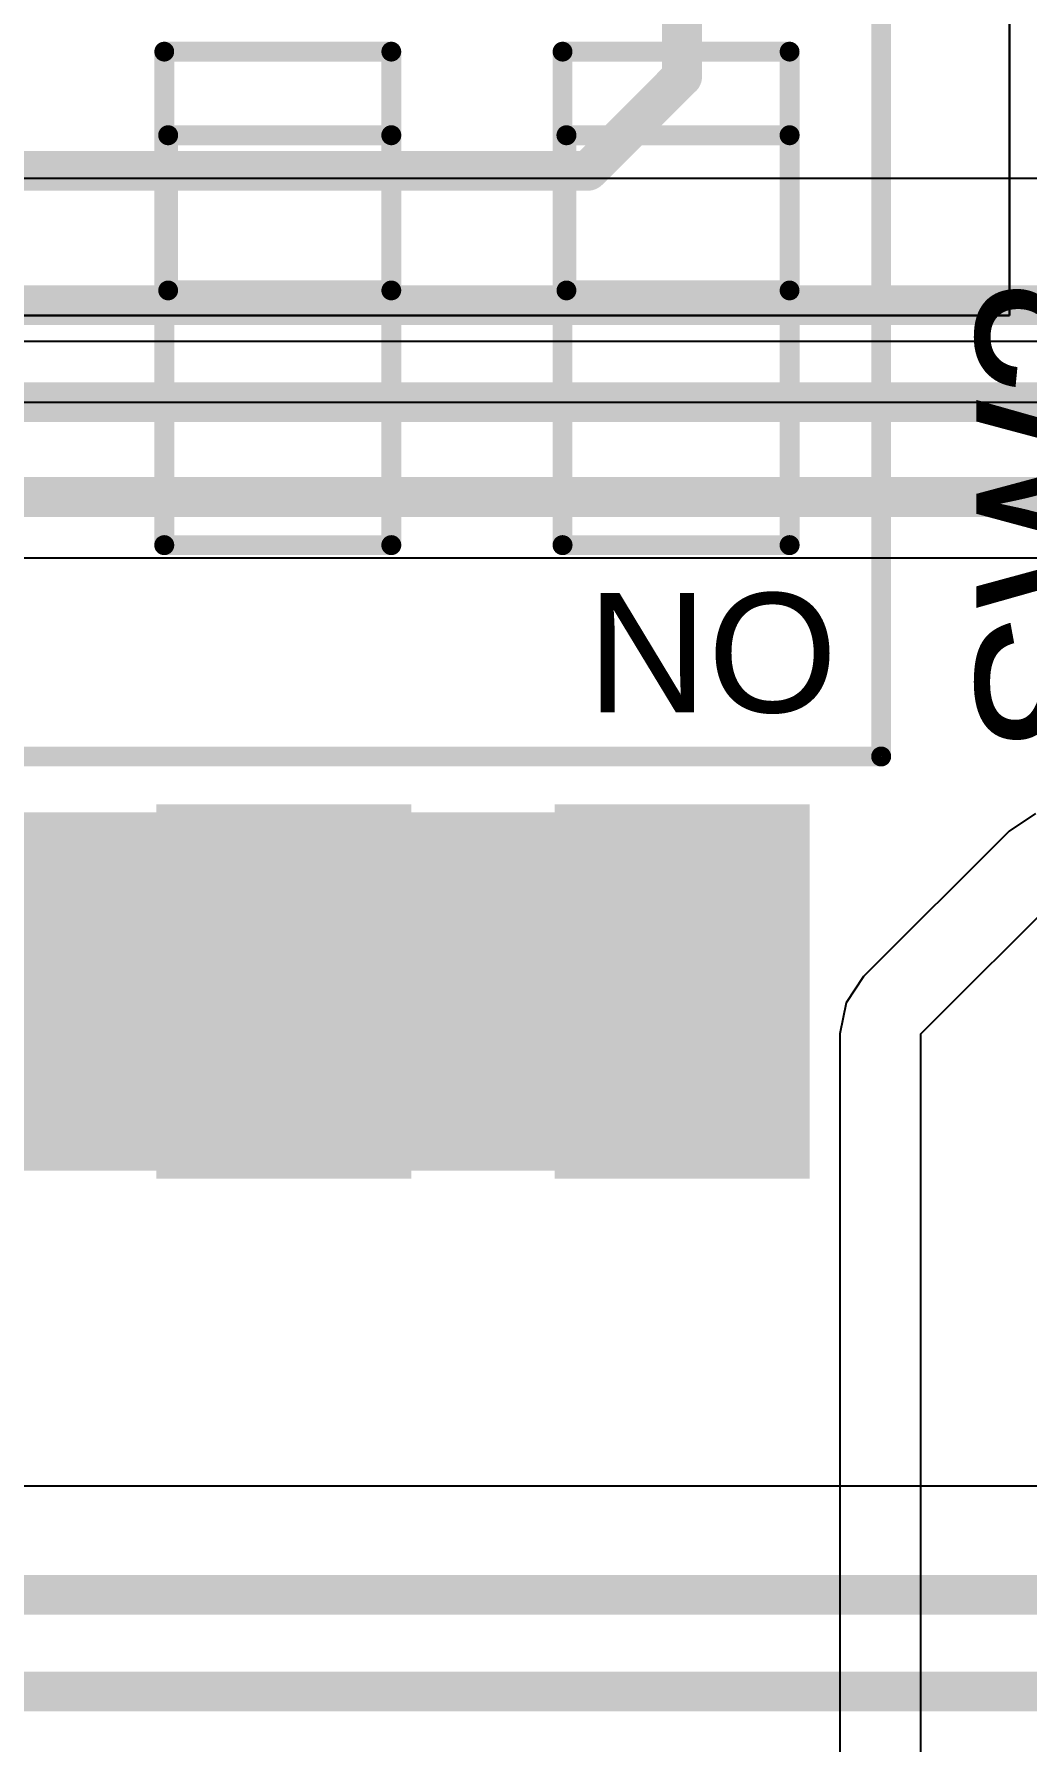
# Model space of a CAD drawing. Header units: inches. Extents: x -3 to 5259, y -3 to 5282.
# Drawn here: x 38.32 to 44.65, y 32.19 to 43.09 of the extents above; entities that cross this region are included whole.
import ezdxf

# ---------------------------------------------------------------- set-up
doc = ezdxf.new("R2010")
doc.units = ezdxf.units.IN
for name, color, linetype in [('Bottom Layer', 5, 'Continuous'), ('Layer 2', 76, 'Continuous'), ('Top Layer', 1, 'Continuous'), ('Top Overlay', 2, 'Continuous'), ('Top Paste', 8, 'Continuous'), ('Top Solder', 216, 'Continuous')]:
    doc.layers.add(name, color=color, linetype=linetype)
doc.styles.add('Arial', font='', dxfattribs={"height": 0.2})
doc.styles.get('Arial').set_extended_font_data('Arial')

# ---------------------------------------------------------------- blocks, each defined once
blk = doc.blocks.new('DSIC03LSGET_32')
at = {"layer": 'Top Layer'}
for points in [[(3.357, 3.302), (5.643, 3.302), (5.643, 1.778), (3.357, 1.778)], [(3.357, 0.762), (5.643, 0.762), (5.643, -0.762), (3.357, -0.762)]]:
    blk.add_hatch(color=1, dxfattribs=at).paths.add_polyline_path(points)
at = {"layer": 'Top Paste'}
for points in [[(3.357, 3.302), (5.643, 3.302), (5.643, 1.778), (3.357, 1.778)], [(3.357, 0.762), (5.643, 0.762), (5.643, -0.762), (3.357, -0.762)]]:
    blk.add_hatch(color=8, dxfattribs=at).paths.add_polyline_path(points)
at = {"layer": 'Top Solder'}
for points in [[(3.306, 3.353), (5.694, 3.353), (5.694, 1.727), (3.306, 1.727)], [(3.306, 0.813), (5.694, 0.813), (5.694, -0.813), (3.306, -0.813)]]:
    blk.add_hatch(color=216, dxfattribs=at).paths.add_polyline_path(points)
at = {"layer": 'Top Overlay'}
for points in [[(3, 3.81, 0.127, 0.127, 0), (-3, 3.81, 0.127, 0.127, 0)], [(3, -3.81, 0.127, 0.127, 0), (3, 3.81, 0.127, 0.127, 0)], [(1.651, 3.226, 0.127, 0.127, 0), (-1.499, 3.226, 0.127, 0.127, 0)], [(-1.499, 1.778, 0.127, 0.127, 0), (-1.499, 3.226, 0.127, 0.127, 0)], [(-0.965, 3.226, 0.127, 0.127, 0), (0.025, 3.226, 0.127, 0.127, 0)], [(-0.965, 1.803, 0.127, 0.127, 0), (-0.965, 3.226, 0.127, 0.127, 0)], [(0.025, 1.803, 0.127, 0.127, 0), (0.025, 3.226, 0.127, 0.127, 0)], [(1.651, 1.778, 0.127, 0.127, 0), (1.651, 3.226, 0.127, 0.127, 0)], [(0.025, 1.803, 0.127, 0.127, 0), (-0.965, 1.803, 0.127, 0.127, 0)], [(1.651, 1.778, 0.127, 0.127, 0), (-1.499, 1.778, 0.127, 0.127, 0)], [(1.651, 0.686, 0.127, 0.127, 0), (-1.499, 0.686, 0.127, 0.127, 0)], [(-1.499, -0.762, 0.127, 0.127, 0), (-1.499, 0.686, 0.127, 0.127, 0)], [(0.025, 0.686, 0.127, 0.127, 0), (-0.965, 0.686, 0.127, 0.127, 0)], [(-0.965, -0.737, 0.127, 0.127, 0), (-0.965, 0.686, 0.127, 0.127, 0)], [(0.025, -0.737, 0.127, 0.127, 0), (0.025, 0.686, 0.127, 0.127, 0)], [(1.651, -0.762, 0.127, 0.127, 0), (1.651, 0.686, 0.127, 0.127, 0)], [(1.651, -0.762, 0.127, 0.127, 0), (-1.499, -0.762, 0.127, 0.127, 0)], [(0.025, -0.737, 0.127, 0.127, 0), (-0.965, -0.737, 0.127, 0.127, 0)]]:
    blk.add_lwpolyline(points, format="xyseb", dxfattribs=at)
for points in [[(2.968, 3.81, 0.0635, 0.0635, 1), (3.032, 3.81, 0.0635, 0.0635, 1)], [(2.968, 3.81, 0.0635, 0.0635, 1), (3.032, 3.81, 0.0635, 0.0635, 1)], [(-1.53, 3.226, 0.0635, 0.0635, 1), (-1.467, 3.226, 0.0635, 0.0635, 1)], [(-1.53, 3.226, 0.0635, 0.0635, 1), (-1.467, 3.226, 0.0635, 0.0635, 1)], [(-0.997, 3.226, 0.0635, 0.0635, 1), (-0.933, 3.226, 0.0635, 0.0635, 1)], [(-0.997, 3.226, 0.0635, 0.0635, 1), (-0.933, 3.226, 0.0635, 0.0635, 1)], [(-0.006, 3.226, 0.0635, 0.0635, 1), (0.057, 3.226, 0.0635, 0.0635, 1)], [(-0.006, 3.226, 0.0635, 0.0635, 1), (0.057, 3.226, 0.0635, 0.0635, 1)], [(1.619, 3.226, 0.0635, 0.0635, 1), (1.683, 3.226, 0.0635, 0.0635, 1)], [(1.619, 3.226, 0.0635, 0.0635, 1), (1.683, 3.226, 0.0635, 0.0635, 1)], [(-0.997, 1.803, 0.0635, 0.0635, 1), (-0.933, 1.803, 0.0635, 0.0635, 1)], [(-0.997, 1.803, 0.0635, 0.0635, 1), (-0.933, 1.803, 0.0635, 0.0635, 1)], [(-0.006, 1.803, 0.0635, 0.0635, 1), (0.057, 1.803, 0.0635, 0.0635, 1)], [(-0.006, 1.803, 0.0635, 0.0635, 1), (0.057, 1.803, 0.0635, 0.0635, 1)], [(-1.53, 1.778, 0.0635, 0.0635, 1), (-1.467, 1.778, 0.0635, 0.0635, 1)], [(-1.53, 1.778, 0.0635, 0.0635, 1), (-1.467, 1.778, 0.0635, 0.0635, 1)], [(1.619, 1.778, 0.0635, 0.0635, 1), (1.683, 1.778, 0.0635, 0.0635, 1)], [(1.619, 1.778, 0.0635, 0.0635, 1), (1.683, 1.778, 0.0635, 0.0635, 1)], [(-1.53, 0.686, 0.0635, 0.0635, 1), (-1.467, 0.686, 0.0635, 0.0635, 1)], [(-1.53, 0.686, 0.0635, 0.0635, 1), (-1.467, 0.686, 0.0635, 0.0635, 1)], [(-0.997, 0.686, 0.0635, 0.0635, 1), (-0.933, 0.686, 0.0635, 0.0635, 1)], [(-0.997, 0.686, 0.0635, 0.0635, 1), (-0.933, 0.686, 0.0635, 0.0635, 1)], [(-0.006, 0.686, 0.0635, 0.0635, 1), (0.057, 0.686, 0.0635, 0.0635, 1)], [(-0.006, 0.686, 0.0635, 0.0635, 1), (0.057, 0.686, 0.0635, 0.0635, 1)], [(1.619, 0.686, 0.0635, 0.0635, 1), (1.683, 0.686, 0.0635, 0.0635, 1)], [(1.619, 0.686, 0.0635, 0.0635, 1), (1.683, 0.686, 0.0635, 0.0635, 1)], [(-1.53, -0.762, 0.0635, 0.0635, 1), (-1.467, -0.762, 0.0635, 0.0635, 1)], [(-1.53, -0.762, 0.0635, 0.0635, 1), (-1.467, -0.762, 0.0635, 0.0635, 1)], [(-0.997, -0.737, 0.0635, 0.0635, 1), (-0.933, -0.737, 0.0635, 0.0635, 1)], [(-0.997, -0.737, 0.0635, 0.0635, 1), (-0.933, -0.737, 0.0635, 0.0635, 1)], [(-0.006, -0.737, 0.0635, 0.0635, 1), (0.057, -0.737, 0.0635, 0.0635, 1)], [(-0.006, -0.737, 0.0635, 0.0635, 1), (0.057, -0.737, 0.0635, 0.0635, 1)], [(1.619, -0.762, 0.0635, 0.0635, 1), (1.683, -0.762, 0.0635, 0.0635, 1)], [(1.619, -0.762, 0.0635, 0.0635, 1), (1.683, -0.762, 0.0635, 0.0635, 1)]]:
    blk.add_lwpolyline(points, format="xyseb", close=True, dxfattribs=at)
at = {"layer": 'Top Overlay', "style": 'Arial'}
blk.add_text('ON', height=0.762, rotation=-90, dxfattribs=at).set_placement((1.956, 3.531))

msp = doc.modelspace()

# ---------------------------------------------------------------- hatches: boundary and pattern name
at = {"layer": 'Top Layer'}
msp.add_hatch(color=1, dxfattribs=at).paths.add_polyline_path([(35.952, 35.833), (43.209, 35.833), (43.209, 38.119), (35.952, 38.119)])

# ---------------------------------------------------------------- linework, layer by layer
at = {"layer": 'Bottom Layer'}
for p, q in [((74.522, 42.164), (33.223, 42.164)), ((36.038, 40.737), (74.057, 40.737))]:
    msp.add_line(p, q, dxfattribs=at)
msp.add_lwpolyline([(33.909, 41.356, 0.254, 0.254, 0), (74.444, 41.356, 0.254, 0.254, 0)], format="xyseb", dxfattribs=at)
at = {"layer": 'Layer 2'}
for p, q in [((101.324, 41.125), (35.879, 41.125)), ((34.95, 39.744), (101.049, 39.744)), ((53.842, 33.82), (12.266, 33.82))]:
    msp.add_line(p, q, dxfattribs=at)
for points in [[(35.484, 40.737, 0.254, 0.254, 0), (101.324, 40.737, 0.254, 0.254, 0)], [(34.544, 40.132, 0.254, 0.254, 0), (101.21, 40.132, 0.254, 0.254, 0)], [(11.769, 33.126, 0.254, 0.254, 0), (64.511, 33.126, 0.254, 0.254, 0)], [(19.761, 32.509, 0.254, 0.254, 0), (64.409, 32.509, 0.254, 0.254, 0)]]:
    msp.add_lwpolyline(points, format="xyseb", dxfattribs=at)
at = {"layer": 'Top Layer'}
for p, q in [((44.536, 62.961), (44.536, 41.291)), ((44.536, 41.291), (44.536, 57.713)), ((44.536, 41.291), (30.844, 41.291)), ((35.839, 41.291), (44.536, 41.291)), ((44.701, 38.112), (44.533, 38)), ((44.533, 38), (43.605, 37.073)), ((43.971, 36.707), (44.899, 37.634)), ((43.605, 37.073), (43.493, 36.905)), ((43.493, 36.905), (43.453, 36.707)), ((43.453, 36.707), (43.453, -2.13)), ((43.971, -2.13), (43.971, 36.707))]:
    msp.add_line(p, q, dxfattribs=at)
for points in [[(42.447, 42.814, 0.254, 0.254, 0), (42.447, 45.976, 0.254, 0.254, 0)], [(41.848, 42.214, 0.254, 0.254, 0), (42.447, 42.814, 0.254, 0.254, 0)], [(32.817, 42.214, 0.254, 0.254, 0), (41.848, 42.214, 0.254, 0.254, 0)]]:
    msp.add_lwpolyline(points, format="xyseb", dxfattribs=at)
for points in [[(42.384, 42.814, 0.127, 0.127, 1), (42.511, 42.814, 0.127, 0.127, 1)], [(42.384, 42.814, 0.127, 0.127, 1), (42.511, 42.814, 0.127, 0.127, 1)], [(41.784, 42.214, 0.127, 0.127, 1), (41.911, 42.214, 0.127, 0.127, 1)], [(41.784, 42.214, 0.127, 0.127, 1), (41.911, 42.214, 0.127, 0.127, 1)]]:
    msp.add_lwpolyline(points, format="xyseb", close=True, dxfattribs=at)

# ---------------------------------------------------------------- block references
at = {"rotation": 270}
msp.add_blockref('DSIC03LSGET_32', (39.907, 41.476), dxfattribs=at)

# ---------------------------------------------------------------- texts
at = {"layer": 'Top Overlay', "style": 'Arial'}
msp.add_text('SW2', height=1.016, rotation=90, dxfattribs=at).set_placement((45.339, 38.471))

doc.saveas('drawing.dxf')
